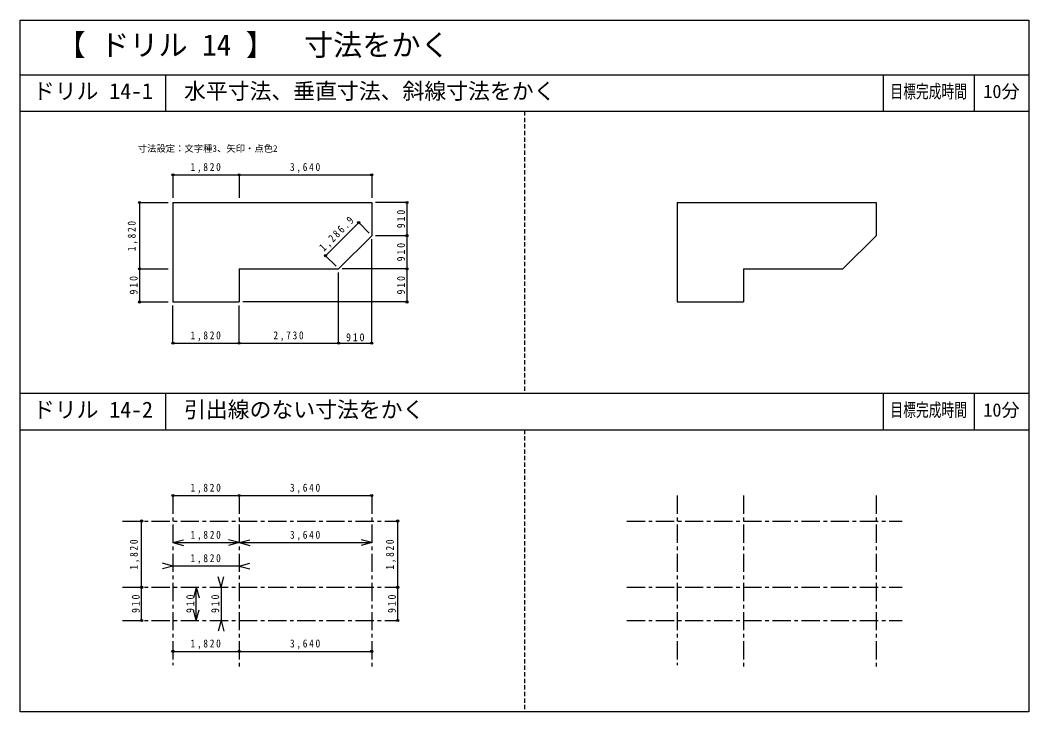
# Model space of a CAD drawing. Units: millimetres at full size, sheet at 1:100. Extents: x -13850 to 13850, y -9500 to 9500.
import ezdxf
from ezdxf.enums import TextEntityAlignment as Align

# ---------------------------------------------------------------- set-up
doc = ezdxf.new("R2010")
doc.units = ezdxf.units.MM
doc.header["$LTSCALE"] = 100
doc.header["$PDMODE"] = 32
doc.header["$PDSIZE"] = 60
doc.linetypes.add('CHAIN1', pattern=[8, 5, -1, 1, -1])
doc.linetypes.add('DASHED1', pattern=[1.8, 1.2, -0.6])
for name, color, linetype in [('D-0', 4, 'Continuous'), ('E-0', 7, 'Continuous'), ('F-0', 7, 'Continuous')]:
    doc.layers.add(name, color=color, linetype=linetype)
doc.styles.add('ＭＳ ゴシック', font='')
doc.styles.get('ＭＳ ゴシック').set_extended_font_data('MS Gothic')

msp = doc.modelspace()

# ---------------------------------------------------------------- linework, layer by layer
at = {"layer": 'E-0', "color": 4}
for p, q in [((-9655, 5250.2), (-7835, 5250.2)), ((-9655, 5250.2), (-9655, 4622.4)), ((-7835, 5250.2), (-7835, 4622.4)), ((-7835, 5250.2), (-4195, 5250.2)), ((-4195, 5250.2), (-4195, 4622.4)), ((-10572, 4490), (-10572, 2670)), ((-10572, 4490), (-9784.5, 4490)), ((-3229.6, 4490), (-4095, 4490)), ((-3229.6, 4490), (-3229.6, 3580)), ((-5463.4, 3028.4), (-4553.4, 3938.4)), ((-4553.4, 3938.4), (-4265.7, 3650.7)), ((-4195, 626.4), (-4195, 3480)), ((-3229.6, 3580), (-4095, 3580)), ((-3229.6, 3580), (-3229.6, 2670)), ((-5463.4, 3028.4), (-5175.7, 2740.7)), ((-10572, 2670), (-9784.5, 2670)), ((-10572, 2670), (-10572, 1760)), ((-5105, 626.4), (-5105, 2570)), ((-3229.6, 2670), (-5005, 2670)), ((-3229.6, 2670), (-3229.6, 1760)), ((-10572, 1760), (-9784.5, 1760)), ((-3229.6, 1760), (-7735, 1760)), ((-9655, 626.4), (-9655, 1660)), ((-7835, 626.4), (-7835, 1660)), ((-9655, 626.4), (-7835, 626.4)), ((-7835, 626.4), (-5105, 626.4)), ((-5105, 626.4), (-4195, 626.4)), ((-9655, -3558.1), (-7835, -3558.1)), ((-7835, -3558.1), (-4195, -3558.1)), ((-10514.2, -6080), (-10514.2, -4260)), ((-3480.7, -6080), (-3480.7, -4260)), ((-9655, -4852.6), (-7835, -4852.6)), ((-7835, -4852.6), (-4195, -4852.6)), ((-7835, -5494.8), (-9655, -5494.8)), ((-10514.2, -6990), (-10514.2, -6080)), ((-9016.4, -6990), (-9016.4, -6080)), ((-8331.5, -6080), (-8331.5, -6990)), ((-3480.7, -6990), (-3480.7, -6080)), ((-9655, -7838.2), (-7835, -7838.2)), ((-7835, -7838.2), (-4195, -7838.2))]:
    msp.add_line(p, q, dxfattribs=at)
at = {"layer": 'E-0', "color": 3}
for p, q in [((-9655, 4490), (-4195, 4490)), ((-4195, 4490), (-4195, 3580)), ((4195, 4490), (9655, 4490)), ((9655, 4490), (9655, 3580)), ((-4195, 3580), (-5105, 2670)), ((9655, 3580), (8745, 2670)), ((-7835, 2670), (-7835, 1760)), ((-7835, 2670), (-5105, 2670)), ((6015, 2670), (6015, 1760)), ((6015, 2670), (8745, 2670))]:
    msp.add_line(p, q, dxfattribs=at)
at = {"layer": 'E-0', "color": 4, "linetype": 'CHAIN1'}
for p, q in [((-9655, -3558.1), (-9655, -8214.9)), ((-7835, -3558.1), (-7835, -8266.2)), ((-4195, -3558.1), (-4195, -8283.3)), ((4195, -3558.1), (4195, -8214.9)), ((6015, -3558.1), (6015, -8266.2)), ((9655, -3558.1), (9655, -8283.3)), ((-11039.4, -4260), (-3480.7, -4260)), ((2810.6, -4260), (10369.3, -4260)), ((-11039.4, -6080), (-3480.7, -6080)), ((2810.6, -6080), (10369.3, -6080)), ((-11039.4, -6990), (-3480.7, -6990)), ((2810.6, -6990), (10369.3, -6990))]:
    msp.add_line(p, q, dxfattribs=at)
at = {"layer": 'E-0'}
for p, q in [((-9655, -4852.6), (-9365.2, -4774.9)), ((-9655, -4852.6), (-9365.2, -4930.2)), ((-7835, -4852.6), (-8124.8, -4774.9)), ((-7835, -4852.6), (-8124.8, -4930.2)), ((-7835, -4852.6), (-7545.2, -4774.9)), ((-7835, -4852.6), (-7545.2, -4930.2)), ((-4195, -4852.6), (-4484.8, -4774.9)), ((-4195, -4852.6), (-4484.8, -4930.2)), ((-9655, -5494.8), (-9944.8, -5417.2)), ((-9655, -5494.8), (-9944.8, -5572.5)), ((-7835, -5494.8), (-7545.2, -5417.2)), ((-7835, -5494.8), (-7545.2, -5572.5)), ((-8331.5, -6080), (-8409.2, -5790.2)), ((-8331.5, -6080), (-8253.9, -5790.2)), ((-9016.4, -6080), (-9094, -6369.8)), ((-9016.4, -6080), (-8938.7, -6369.8)), ((-9016.4, -6990), (-9094, -6700.2)), ((-9016.4, -6990), (-8938.7, -6700.2)), ((-8331.5, -6990), (-8409.2, -7279.8)), ((-8331.5, -6990), (-8253.9, -7279.8))]:
    msp.add_line(p, q, dxfattribs=at)
at = {"layer": 'E-0', "color": 3}
for points in [[(-9655, 4490), (-9655, 1760), (-7835, 1760)], [(4195, 4490), (4195, 1760), (6015, 1760)]]:
    msp.add_lwpolyline(points, dxfattribs=at)
at = {"layer": 'E-0'}
for p in [(-9655, 5250.2), (-7835, 5250.2), (-4195, 5250.2), (-10572, 4490), (-3229.6, 4490), (-4553.4, 3938.4), (-3229.6, 3580), (-5463.4, 3028.4), (-10572, 2670), (-3229.6, 2670), (-10572, 1760), (-3229.6, 1760), (-9655, 626.4), (-7835, 626.4), (-5105, 626.4), (-4195, 626.4), (-9655, -3558.1), (-7835, -3558.1), (-4195, -3558.1), (-10514.2, -4260), (-3480.7, -4260), (-10514.2, -6080), (-3480.7, -6080), (-10514.2, -6990), (-3480.7, -6990), (-9655, -7838.2), (-7835, -7838.2), (-4195, -7838.2)]:
    msp.add_point(p, dxfattribs=at)
at = {"layer": 'F-0', "color": 6}
for p, q in [((-13850, 9500), (13850, 9500)), ((-13850, -9500), (-13850, 9500)), ((-13850, 8000), (13850, 8000))]:
    msp.add_line(p, q, dxfattribs=at)
at = {"layer": 'F-0'}
for p, q in [((-9850, 7000), (-9850, 8000)), ((9850, 8000), (9850, 7000)), ((12350, 8000), (12350, 7000)), ((-13850, 7000), (13850, 7000)), ((-13850, -750), (13850, -750)), ((-9850, -1750), (-9850, -750)), ((9850, -750), (9850, -1750)), ((12350, -750), (12350, -1750)), ((-13850, -1750), (13850, -1750))]:
    msp.add_line(p, q, dxfattribs=at)
at = {"layer": 'F-0', "linetype": 'DASHED1'}
for p, q in [((0, 7000), (0, -750)), ((0, -1750), (0, -9500))]:
    msp.add_line(p, q, dxfattribs=at)
at = {"layer": 'F-0', "color": 6}
msp.add_lwpolyline([(13850, 9500), (13850, -9500), (-13850, -9500)], dxfattribs=at)

# ---------------------------------------------------------------- texts
at = {"layer": 'D-0', "style": 'ＭＳ ゴシック'}
msp.add_text('寸法設定：文字種3、矢印・点色2', height=183.3, dxfattribs=at).set_placement((-10622.5, 5827.3), align=Align.BOTTOM_LEFT)
at = {"layer": 'E-0', "char_height": 219.9, "attachment_point": 7, "style": 'ＭＳ ゴシック'}
for s, insert in [('\\T1.38;\\W0.85;1,820', (-9170, 5300.2)), ('\\T1.38;\\W0.85;3,640', (-6440, 5300.2)), ('\\T1.38;\\W0.85;1,820', (-9170, 676.4)), ('\\T1.38;\\W0.85;2,730', (-6895, 676.4)), ('\\T1.38;\\W0.9;910', (-4900, 676.4)), ('\\T1.38;\\W0.85;1,820', (-9170, -3508.1)), ('\\T1.38;\\W0.85;3,640', (-6440, -3508.1)), ('\\T1.38;\\W0.85;1,820', (-9170, -4802.6)), ('\\T1.38;\\W0.85;3,640', (-6440, -4802.6)), ('\\T1.38;\\W0.85;1,820', (-9170, -5444.8)), ('\\T1.38;\\W0.85;1,820', (-9170, -7788.2)), ('\\T1.38;\\W0.85;3,640', (-6440, -7788.2))]:
    msp.add_mtext(s, dxfattribs=dict(at, insert=insert))
for s, insert, rotation in [('\\T1.38;\\W0.9;910', (-3279.6, 3785), 90), ('\\T1.38;\\W0.85;1,820', (-10622, 3155), 90), ('\\T1.39;\\W0.85;1,286.9', (-5468.1, 3094.5), 45), ('\\T1.38;\\W0.9;910', (-3279.6, 2875), 90), ('\\T1.38;\\W0.9;910', (-10622, 1965), 90), ('\\T1.38;\\W0.9;910', (-3279.6, 1965), 90), ('\\T1.38;\\W0.85;1,820', (-10564.2, -5595), 90), ('\\T1.38;\\W0.85;1,820', (-3530.7, -5595), 90), ('\\T1.38;\\W0.9;910', (-10564.2, -6785), 90), ('\\T1.38;\\W0.9;910', (-9066.4, -6785), 90), ('\\T1.38;\\W0.9;910', (-8381.5, -6785), 90), ('\\T1.38;\\W0.9;910', (-3530.7, -6785), 90)]:
    msp.add_mtext(s, dxfattribs=dict(at, insert=insert, rotation=rotation))
at = {"layer": 'F-0', "style": 'ＭＳ ゴシック'}
for s, height, p in [('【 ドリル 14 】\u3000寸法をかく', 586.5, (-12850, 8350)), ('ドリル 14-1', 439.9, (-13500, 7200)), ('水平寸法、垂直寸法、斜線寸法をかく', 439.9, (-9350, 7200)), ('10分', 366.6, (12600, 7250)), ('ドリル 14-2', 439.9, (-13500, -1550)), ('引出線のない寸法をかく', 439.9, (-9350, -1550)), ('10分', 366.6, (12600, -1500))]:
    msp.add_text(s, height=height, dxfattribs=at).set_placement(p, align=Align.BOTTOM_LEFT)
at = {"layer": 'F-0', "style": 'ＭＳ ゴシック', "width": 0.7}
for p in [(10050, 7250), (10050, -1500)]:
    msp.add_text('目標完成時間', height=366.6, dxfattribs=at).set_placement(p, align=Align.BOTTOM_LEFT)

doc.saveas('drawing.dxf')
